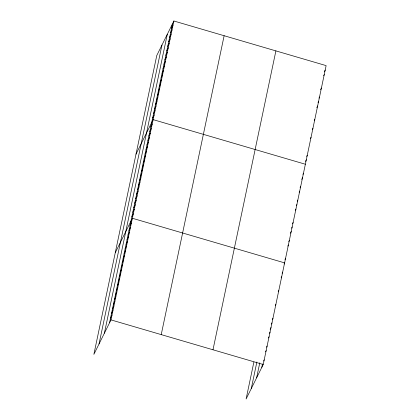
<?xml version="1.0" encoding="UTF-8"?>
<svg xmlns="http://www.w3.org/2000/svg" width="420" height="420" viewBox="0 0 420 420"><rect width="100%" height="100%" fill="white"/><g stroke="black" fill="none" stroke-linecap="round" stroke-linejoin="round"><path stroke-width="0.63" d="M99.047 343.954L161.952 45.061M104.386 333.202L167.291 34.309M109.562 322.77L172.468 23.877M173.896 21L156.776 55.493L93.87 354.385L110.99 319.893L173.896 21L326.13 65.615L263.225 364.507L246.104 399L253.88 362.045M161.228 334.614L224.133 35.721M212.987 349.781L275.893 50.894M251.281 388.568L256.872 362.003M256.62 377.816L259.781 362.801M261.802 367.385L262.526 363.919M171.523 28.361L172.951 25.483M170.583 32.844L172.011 29.967M169.638 37.328L171.066 34.451M168.693 41.811L170.121 38.934M167.748 46.295L169.176 43.418M166.808 50.778L168.236 47.901M165.863 55.262L167.291 52.385M164.918 59.745L166.346 56.868M163.978 64.229L165.406 61.352M163.034 68.712L164.462 65.835M162.089 73.195L163.517 70.319M161.144 77.679L162.572 74.802M160.204 82.163L161.632 79.286M159.259 86.646L160.687 83.769M158.314 91.124L159.742 88.252M157.369 95.608L158.797 92.736M156.429 100.091L157.857 97.22M155.484 104.575L156.912 101.703M154.539 109.058L155.967 106.186M153.599 113.542L155.027 110.67M152.654 118.025L154.082 115.154M136.017 154.13L153.137 119.632L305.371 164.246M150.764 126.992L152.192 124.115M149.825 131.476L151.253 128.599M148.88 135.959L150.308 133.082M147.934 140.443L149.363 137.566M146.99 144.926L148.417 142.049M146.05 149.41L147.478 146.533M145.105 153.893L146.533 151.016M144.16 158.377L145.588 155.5M143.22 162.86L144.643 159.983M142.275 167.344L143.703 164.467M141.33 171.827L142.758 168.95M140.385 176.311L141.813 173.434M139.445 180.794L140.873 177.917M138.5 185.278L139.928 182.401M137.555 189.761L138.983 186.884M136.61 194.245L138.038 191.368M135.671 198.728L137.099 195.851M134.726 203.212L136.153 200.335M133.78 207.695L135.209 204.818M132.841 212.179L134.264 209.302M131.896 216.662L133.324 213.785M115.253 252.761L132.379 218.269L284.613 262.883L284.046 264.033M129.98 225.766L131.407 222.889M129.008 230.386L130.436 227.509M128.037 235.001L129.46 232.129M127.061 239.621L128.489 236.744M126.089 244.241L127.517 241.364M125.118 248.861L126.546 245.984M124.147 253.481L125.575 250.603M123.176 258.101L124.604 255.224M122.199 262.721L123.627 259.844M121.228 267.335L122.656 264.464M120.257 271.955L121.684 269.078M119.285 276.575L120.713 273.698M118.314 281.195L119.742 278.318M117.343 285.815L118.771 282.938M116.366 290.435L117.794 287.558M115.395 295.05L116.823 292.178M114.424 299.67L115.852 296.793M113.453 304.29L114.88 301.413M112.481 308.91L113.909 306.033M111.51 313.53L112.938 310.653M110.534 318.15L111.962 315.273M324.329 71.825L325.19 70.098M323.673 75.731L324.245 74.582M320.56 89.754L321.416 88.032M318.953 98.149L319.526 96.999M318.014 102.632L318.586 101.483M316.785 107.688L317.641 105.966M314.239 120.566L314.811 119.417M312.349 129.533L312.921 128.383M310.464 138.5L311.036 137.351M306.689 156.434L307.262 155.279M305.461 161.49L306.317 159.763M302.915 174.363L303.487 173.213M301.686 179.424L302.542 177.697M300.085 187.814L300.657 186.664M299.14 192.297L299.712 191.147M297.255 201.264L297.827 200.114M296.31 205.748L296.882 204.598M295.365 210.231L295.937 209.081M292.535 223.681L293.108 222.532M291.59 228.165L292.163 227.015M290.362 233.226L291.218 231.499M288.76 241.616L289.333 240.466M287.816 246.099L288.388 244.949M284.986 259.55L285.558 258.4M282.098 273.273L282.671 272.123M281.127 277.893L281.699 276.738M278.208 291.748L278.78 290.598M275.294 305.608L275.867 304.458M272.375 319.463L272.947 318.313M271.404 324.082L271.976 322.933M270.149 329.28L271.005 327.553M269.462 333.322L270.034 332.173M268.49 337.943L269.062 336.793M266.543 347.177L267.115 346.028M265.571 351.797L266.144 350.647M263.629 361.037L264.201 359.887M110.99 319.893L263.225 364.507"/></g></svg>
